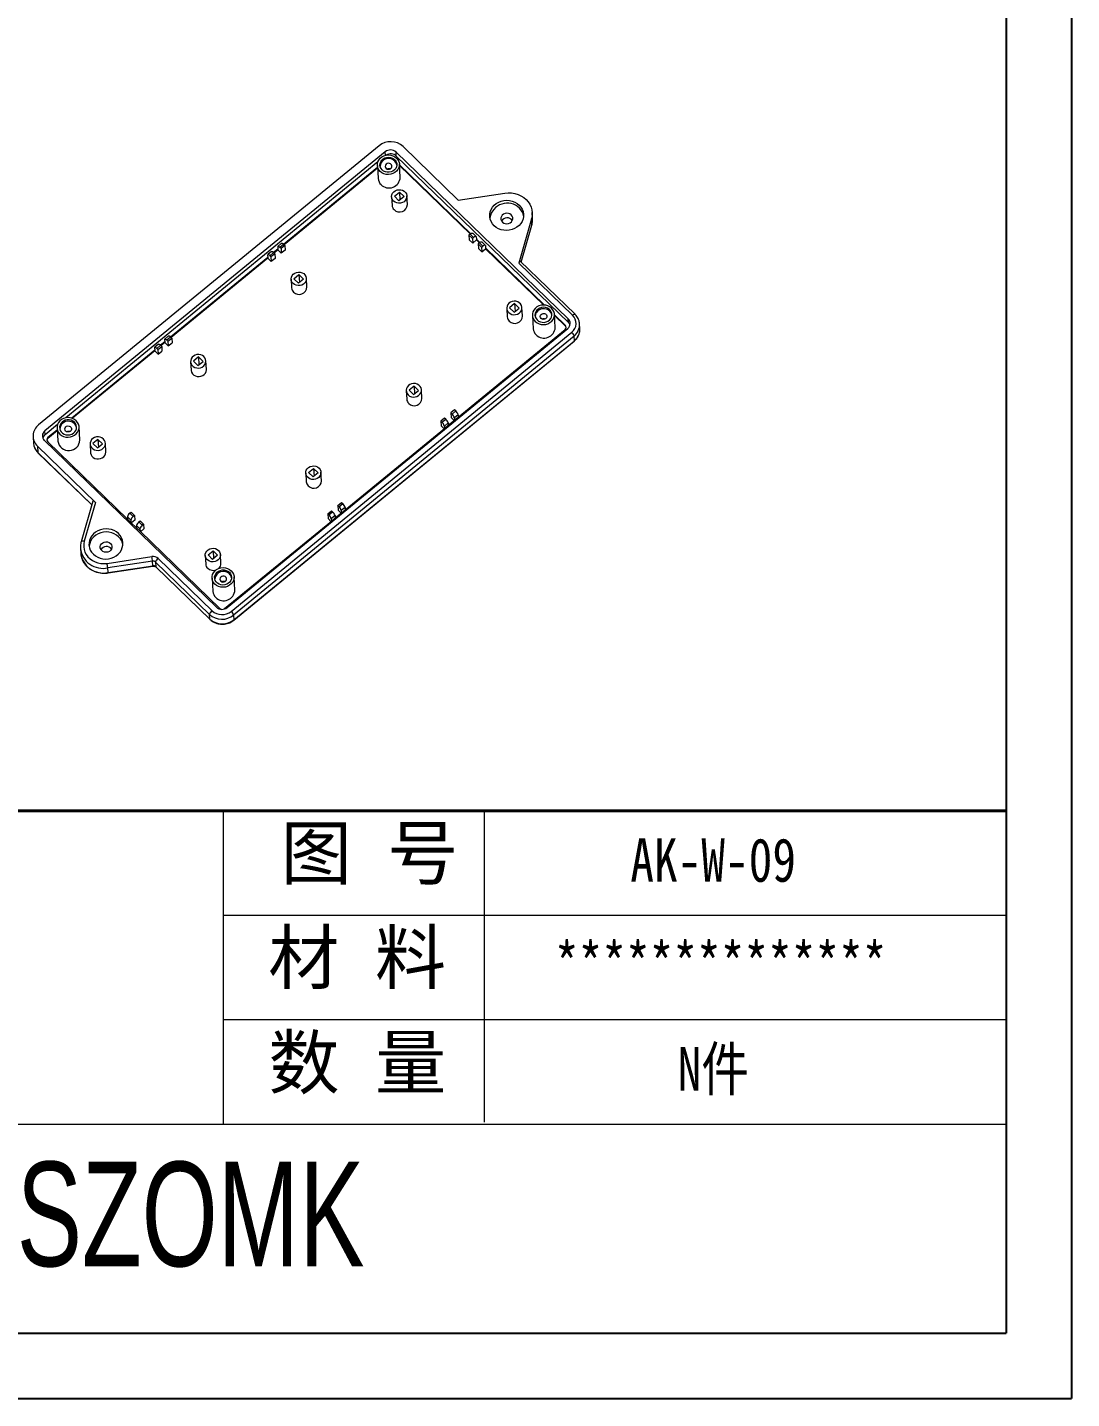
# Model space of a CAD drawing. Header units: inches. Extents: x 1171 to 2510, y 1089 to 1492.
# Drawn here: x 2205.7 to 2359.5, y 1088.5 to 1290.4 of the extents above; entities that cross this region are included whole.
import ezdxf

# ---------------------------------------------------------------- set-up
doc = ezdxf.new("R2010")
doc.units = ezdxf.units.IN
doc.layers.add('文字', color=81, linetype='Continuous')
doc.layers.add('粗实线', color=7, linetype='Continuous', lineweight=30)
doc.layers.add('细实线', color=3, linetype='Continuous', lineweight=9)
doc.styles.get("Standard").update_dxf_attribs({"font": 'txt', "bigfont": 'gbcbig.shx'})
doc.styles.add('宋体', font='', dxfattribs={"width": 0.8, "height": 3.5})
doc.styles.add('长仿宋', font='', dxfattribs={"width": 0.7, "height": 4})
doc.styles.get('宋体').set_extended_font_data('SimSun')
doc.styles.get('长仿宋').set_extended_font_data('SimSun')

msp = doc.modelspace()

# ---------------------------------------------------------------- linework, layer by layer
for p, q in [((2359.5, 1492.348), (2359.5, 1088.511)), ((2349.885, 1482.733), (2349.885, 1098.126)), ((1803.138, 1098.126), (2349.885, 1098.126)), ((1788.359, 1088.511), (2359.5, 1088.511))]:
    msp.add_line(p, q)
at = {"color": 7, "linetype": 'Continuous', "lineweight": 15}
for p, q in [((2257.474, 1273.004), (2207.318, 1231.9)), ((2258.398, 1272.11), (2208.242, 1231.006)), ((2269.149, 1265.014), (2261.004, 1272.896)), ((2257.306, 1270.615), (2211.332, 1232.939)), ((2257.235, 1270.108), (2257.351, 1268.163)), ((2285.343, 1247.524), (2259.986, 1272.061)), ((2260.021, 1271.489), (2259.986, 1272.061)), ((2285.378, 1246.952), (2260.021, 1271.489)), ((2260.595, 1268.357), (2260.479, 1270.302)), ((2270.98, 1260.058), (2260.484, 1270.214)), ((2270.917, 1260.011), (2260.491, 1270.099)), ((2257.252, 1269.821), (2243.422, 1258.487)), ((2257.259, 1269.706), (2243.489, 1258.422)), ((2259.743, 1265.559), (2260.483, 1266.166)), ((2260.483, 1266.166), (2261.155, 1265.516)), ((2260.483, 1266.166), (2260.551, 1265.021)), ((2269.149, 1265.014), (2276.016, 1266.046)), ((2259.326, 1265.47), (2259.401, 1264.212)), ((2260.414, 1264.909), (2259.743, 1265.559)), ((2261.155, 1265.516), (2260.414, 1264.909)), ((2261.647, 1264.346), (2261.572, 1265.605)), ((2279.941, 1262.248), (2278.068, 1255.721)), ((2279.996, 1261.333), (2279.941, 1262.248)), ((2280.1, 1262.271), (2280.045, 1263.187)), ((2280.102, 1262.239), (2280.1, 1262.271)), ((2270.908, 1260.004), (2270.723, 1259.852)), ((2271.412, 1259.516), (2270.908, 1260.004)), ((2271.774, 1259.647), (2271.27, 1260.134)), ((2278.429, 1255.852), (2279.992, 1261.299)), ((2242.545, 1258.128), (2242.565, 1257.785)), ((2243.119, 1258.644), (2242.563, 1258.189)), ((2243.422, 1258.487), (2242.867, 1258.032)), ((2243.035, 1257.869), (2242.867, 1258.032)), ((2243.59, 1258.324), (2243.035, 1257.869)), ((2243.422, 1258.487), (2243.59, 1258.324)), ((2243.59, 1258.324), (2243.631, 1257.638)), ((2270.723, 1259.852), (2271.227, 1259.365)), ((2270.723, 1259.852), (2270.764, 1259.166)), ((2270.764, 1259.166), (2271.268, 1258.678)), ((2271.227, 1259.365), (2271.412, 1259.516)), ((2271.227, 1259.365), (2271.268, 1258.678)), ((2271.268, 1258.678), (2271.823, 1259.133)), ((2271.796, 1259.591), (2271.817, 1259.248)), ((2272.323, 1258.758), (2271.817, 1259.248)), ((2271.817, 1259.248), (2271.823, 1259.133)), ((2272.26, 1258.711), (2271.823, 1259.133)), ((2272.252, 1258.704), (2272.067, 1258.552)), ((2272.067, 1258.552), (2272.571, 1258.065)), ((2272.067, 1258.552), (2272.108, 1257.866)), ((2272.756, 1258.216), (2272.252, 1258.704)), ((2272.571, 1258.065), (2272.756, 1258.216)), ((2272.571, 1258.065), (2272.612, 1257.378)), ((2273.117, 1258.347), (2272.613, 1258.834)), ((2273.139, 1258.291), (2273.16, 1257.948)), ((2241.084, 1256.571), (2226.765, 1244.836)), ((2241.091, 1256.457), (2226.832, 1244.771)), ((2241.064, 1256.914), (2241.084, 1256.571)), ((2241.638, 1257.431), (2241.083, 1256.976)), ((2241.084, 1256.571), (2241.091, 1256.457)), ((2241.595, 1255.969), (2241.091, 1256.457)), ((2241.941, 1257.273), (2241.386, 1256.818)), ((2241.554, 1256.656), (2241.386, 1256.818)), ((2242.109, 1257.111), (2241.554, 1256.656)), ((2241.554, 1256.656), (2241.595, 1255.969)), ((2242.15, 1256.424), (2241.595, 1255.969)), ((2242.565, 1257.785), (2241.941, 1257.273)), ((2241.941, 1257.273), (2242.109, 1257.111)), ((2242.572, 1257.67), (2242.008, 1257.208)), ((2242.109, 1257.111), (2242.15, 1256.424)), ((2242.565, 1257.785), (2242.572, 1257.67)), ((2243.076, 1257.183), (2242.572, 1257.67)), ((2243.035, 1257.869), (2243.076, 1257.183)), ((2243.631, 1257.638), (2243.076, 1257.183)), ((2272.108, 1257.866), (2272.612, 1257.378)), ((2272.612, 1257.378), (2273.167, 1257.833)), ((2281.843, 1249.546), (2273.16, 1257.948)), ((2273.16, 1257.948), (2273.167, 1257.833)), ((2281.727, 1249.55), (2273.167, 1257.833)), ((2286.353, 1248.185), (2278.219, 1256.056)), ((2244.937, 1253.425), (2245.677, 1254.032)), ((2245.677, 1254.032), (2246.349, 1253.382)), ((2245.677, 1254.032), (2245.745, 1252.887)), ((2285.991, 1248.055), (2278.068, 1255.721)), ((2244.52, 1253.336), (2244.595, 1252.078)), ((2245.608, 1252.775), (2244.937, 1253.425)), ((2246.349, 1253.382), (2245.608, 1252.775)), ((2246.841, 1252.212), (2246.766, 1253.471)), ((2276.287, 1249.058), (2276.362, 1247.799)), ((2277.444, 1249.753), (2276.703, 1249.146)), ((2276.703, 1249.146), (2277.375, 1248.496)), ((2277.375, 1248.496), (2278.116, 1249.103)), ((2278.116, 1249.103), (2277.444, 1249.753)), ((2277.444, 1249.753), (2277.512, 1248.609)), ((2278.608, 1247.934), (2278.532, 1249.192)), ((2280.073, 1248.008), (2280.189, 1246.063)), ((2283.434, 1246.257), (2283.317, 1248.202)), ((2284.915, 1246.573), (2283.323, 1248.113)), ((2284.922, 1246.458), (2283.33, 1247.999)), ((2235.111, 1205.006), (2285.266, 1246.11)), ((2269.149, 1233.052), (2284.881, 1245.944)), ((2284.915, 1246.573), (2284.922, 1246.458)), ((2285.378, 1246.952), (2285.343, 1247.524)), ((2287.061, 1246.075), (2287.02, 1246.762)), ((2225.908, 1244.134), (2225.284, 1243.623)), ((2225.915, 1244.019), (2225.351, 1243.558)), ((2225.888, 1244.477), (2225.908, 1244.134)), ((2226.462, 1244.994), (2225.907, 1244.539)), ((2225.908, 1244.134), (2225.915, 1244.019)), ((2225.915, 1244.019), (2226.419, 1243.532)), ((2226.765, 1244.836), (2226.21, 1244.381)), ((2226.21, 1244.381), (2226.378, 1244.218)), ((2226.378, 1244.218), (2226.933, 1244.673)), ((2226.378, 1244.218), (2226.419, 1243.532)), ((2226.419, 1243.532), (2226.974, 1243.987)), ((2226.933, 1244.673), (2226.765, 1244.836)), ((2226.933, 1244.673), (2226.974, 1243.987)), ((2235.698, 1204.438), (2285.854, 1245.541)), ((2286.204, 1244.987), (2236.048, 1203.884)), ((2236.07, 1203.136), (2286.226, 1244.239)), ((2236.089, 1203.197), (2286.245, 1244.301)), ((2286.245, 1244.301), (2286.204, 1244.987)), ((2224.428, 1242.92), (2212.199, 1232.899)), ((2224.434, 1242.806), (2212.303, 1232.864)), ((2224.407, 1243.264), (2224.428, 1242.92)), ((2224.981, 1243.78), (2224.426, 1243.325)), ((2224.434, 1242.806), (2224.428, 1242.92)), ((2224.434, 1242.806), (2224.938, 1242.319)), ((2225.284, 1243.623), (2224.729, 1243.167)), ((2224.729, 1243.167), (2224.897, 1243.005)), ((2224.897, 1243.005), (2225.452, 1243.46)), ((2224.897, 1243.005), (2224.938, 1242.319)), ((2224.938, 1242.319), (2225.493, 1242.774)), ((2225.452, 1243.46), (2225.284, 1243.623)), ((2225.452, 1243.46), (2225.493, 1242.774)), ((2230.871, 1241.898), (2230.131, 1241.291)), ((2231.543, 1241.248), (2230.871, 1241.898)), ((2230.871, 1241.898), (2230.939, 1240.754)), ((2229.714, 1241.202), (2229.789, 1239.944)), ((2230.131, 1241.291), (2230.802, 1240.641)), ((2230.802, 1240.641), (2231.543, 1241.248)), ((2232.035, 1240.078), (2231.96, 1241.337)), ((2261.48, 1236.924), (2261.556, 1235.665)), ((2262.638, 1237.619), (2261.897, 1237.013)), ((2261.897, 1237.013), (2262.569, 1236.363)), ((2262.569, 1236.363), (2263.309, 1236.969)), ((2263.309, 1236.969), (2262.638, 1237.619)), ((2262.638, 1237.619), (2262.706, 1236.475)), ((2263.802, 1235.8), (2263.726, 1237.058)), ((2268.611, 1234.111), (2268.056, 1233.656)), ((2268.224, 1233.494), (2268.779, 1233.949)), ((2268.779, 1233.949), (2268.611, 1234.111)), ((2210.112, 1231.939), (2208.276, 1230.434)), ((2267.131, 1232.898), (2266.575, 1232.443)), ((2266.575, 1232.443), (2266.616, 1231.757)), ((2266.575, 1232.443), (2266.743, 1232.281)), ((2266.616, 1231.757), (2267.053, 1231.334)), ((2266.743, 1232.281), (2267.298, 1232.736)), ((2267.648, 1232.182), (2267.093, 1231.727)), ((2267.093, 1231.727), (2267.113, 1231.383)), ((2267.113, 1231.383), (2267.669, 1231.839)), ((2267.298, 1232.736), (2267.131, 1232.898)), ((2267.648, 1232.182), (2267.669, 1231.839)), ((2267.669, 1231.839), (2268.594, 1232.597)), ((2268.056, 1233.656), (2268.097, 1232.97)), ((2268.056, 1233.656), (2268.224, 1233.494)), ((2268.097, 1232.97), (2268.534, 1232.547)), ((2269.129, 1233.395), (2268.573, 1232.94)), ((2268.573, 1232.94), (2268.594, 1232.597)), ((2268.594, 1232.597), (2269.149, 1233.052)), ((2269.129, 1233.395), (2269.149, 1233.052)), ((2206.502, 1230.126), (2206.557, 1229.211)), ((2208.276, 1230.434), (2208.242, 1231.006)), ((2210.058, 1231.144), (2208.696, 1230.028)), ((2208.696, 1230.028), (2208.703, 1229.914)), ((2210.064, 1231.03), (2208.703, 1229.914)), ((2210.04, 1231.431), (2210.157, 1229.486)), ((2213.401, 1229.68), (2213.285, 1231.625)), ((2216.065, 1229.764), (2215.324, 1229.157)), ((2216.736, 1229.114), (2216.065, 1229.764)), ((2216.065, 1229.764), (2216.133, 1228.62)), ((2252.492, 1219.401), (2267.113, 1231.383)), ((2207.147, 1228.758), (2215.694, 1220.488)), ((2207.147, 1228.758), (2207.202, 1227.843)), ((2207.224, 1227.787), (2215.147, 1220.12)), ((2208.165, 1229.593), (2233.522, 1205.055)), ((2208.662, 1229.4), (2220.417, 1218.025)), ((2214.907, 1229.068), (2214.983, 1227.81)), ((2215.324, 1229.157), (2215.996, 1228.507)), ((2215.996, 1228.507), (2216.736, 1229.114)), ((2217.229, 1227.944), (2217.153, 1229.203)), ((2246.674, 1224.79), (2246.75, 1223.531)), ((2247.091, 1224.879), (2247.832, 1225.485)), ((2247.763, 1224.229), (2247.091, 1224.879)), ((2248.503, 1224.835), (2247.763, 1224.229)), ((2247.832, 1225.485), (2248.503, 1224.835)), ((2247.832, 1225.485), (2247.9, 1224.341)), ((2248.996, 1223.666), (2248.92, 1224.924)), ((2215.308, 1220.679), (2213.585, 1214.673)), ((2215.694, 1220.488), (2214.052, 1214.764)), ((2251.399, 1220.006), (2251.954, 1220.461)), ((2251.399, 1220.006), (2251.44, 1219.319)), ((2251.567, 1219.843), (2251.399, 1220.006)), ((2251.567, 1219.843), (2252.122, 1220.298)), ((2252.472, 1219.744), (2251.917, 1219.289)), ((2251.954, 1220.461), (2252.122, 1220.298)), ((2252.472, 1219.744), (2252.492, 1219.401)), ((2220.9, 1217.88), (2220.396, 1218.368)), ((2220.396, 1218.368), (2220.417, 1218.025)), ((2220.417, 1218.025), (2220.921, 1217.537)), ((2220.753, 1218.9), (2220.938, 1219.052)), ((2220.753, 1218.9), (2221.256, 1218.413)), ((2220.9, 1217.88), (2220.921, 1217.537)), ((2220.938, 1219.052), (2221.442, 1218.564)), ((2221.483, 1217.878), (2220.988, 1217.472)), ((2221.442, 1218.564), (2221.256, 1218.413)), ((2221.442, 1218.564), (2221.483, 1217.878)), ((2222.096, 1217.6), (2222.281, 1217.752)), ((2222.096, 1217.6), (2222.6, 1217.113)), ((2222.281, 1217.752), (2222.785, 1217.264)), ((2234.725, 1204.841), (2250.456, 1217.733)), ((2249.918, 1218.792), (2250.474, 1219.247)), ((2249.918, 1218.792), (2249.959, 1218.106)), ((2250.086, 1218.63), (2249.918, 1218.792)), ((2250.396, 1217.683), (2249.959, 1218.106)), ((2250.086, 1218.63), (2250.642, 1219.085)), ((2250.991, 1218.531), (2250.436, 1218.076)), ((2250.436, 1218.076), (2250.456, 1217.733)), ((2250.456, 1217.733), (2251.012, 1218.188)), ((2250.474, 1219.247), (2250.642, 1219.085)), ((2250.991, 1218.531), (2251.012, 1218.188)), ((2251.012, 1218.188), (2251.937, 1218.946)), ((2251.877, 1218.897), (2251.44, 1219.319)), ((2251.917, 1219.289), (2251.937, 1218.946)), ((2251.937, 1218.946), (2252.492, 1219.401)), ((2220.921, 1217.537), (2221.76, 1216.725)), ((2222.243, 1216.58), (2221.74, 1217.068)), ((2221.74, 1217.068), (2221.76, 1216.725)), ((2221.76, 1216.725), (2222.264, 1216.237)), ((2222.243, 1216.58), (2222.264, 1216.237)), ((2222.264, 1216.237), (2234.019, 1204.862)), ((2222.826, 1216.578), (2222.331, 1216.172)), ((2222.785, 1217.264), (2222.6, 1217.113)), ((2222.785, 1217.264), (2222.826, 1216.578)), ((2213.477, 1213.701), (2213.518, 1213.014)), ((2217.416, 1211.509), (2224.017, 1212.501)), ((2224.107, 1211.833), (2217.506, 1210.842)), ((2224.148, 1211.147), (2224.107, 1211.833)), ((2232.518, 1203.992), (2224.554, 1211.698)), ((2224.554, 1211.698), (2224.595, 1211.012)), ((2224.911, 1212.231), (2232.874, 1204.524)), ((2231.868, 1212.656), (2231.943, 1211.397)), ((2232.285, 1212.745), (2233.025, 1213.351)), ((2232.957, 1212.095), (2232.285, 1212.745)), ((2233.697, 1212.701), (2232.957, 1212.095)), ((2233.025, 1213.351), (2233.697, 1212.701)), ((2233.025, 1213.351), (2233.094, 1212.207)), ((2234.189, 1211.532), (2234.114, 1212.79)), ((2217.547, 1210.155), (2217.506, 1210.842)), ((2217.545, 1210.099), (2224.146, 1211.091)), ((2217.547, 1210.155), (2224.148, 1211.147)), ((2224.595, 1211.012), (2232.559, 1203.306)), ((2224.618, 1210.956), (2232.581, 1203.25)), ((2236.239, 1207.58), (2236.123, 1209.525)), ((2232.879, 1209.331), (2232.995, 1207.386)), ((2232.559, 1203.306), (2232.518, 1203.992)), ((2236.048, 1203.884), (2236.089, 1203.197))]:
    msp.add_line(p, q, dxfattribs=at)
at = {"color": 8, "linetype": 'Continuous', "lineweight": 15}
for p, q in [((2258.429, 1271.593), (2258.398, 1272.11)), ((2278.424, 1255.857), (2279.996, 1261.333)), ((2279.992, 1261.299), (2279.996, 1261.333)), ((2207.202, 1227.843), (2215.155, 1220.147))]:
    msp.add_line(p, q, dxfattribs=at)
at = {"color": 7, "linetype": 'Continuous', "lineweight": 15, "flags": 128}
for points in [[(2257.654, 1269.219), (2257.453, 1269.46), (2257.314, 1269.734), (2257.242, 1270.028), (2257.241, 1270.33), (2257.31, 1270.627), (2257.447, 1270.905), (2257.646, 1271.153), (2257.897, 1271.359), (2258.191, 1271.514), (2258.513, 1271.613), (2258.851, 1271.65), (2259.189, 1271.624), (2259.512, 1271.535), (2259.807, 1271.389), (2260.06, 1271.191), (2260.261, 1270.95), (2260.4, 1270.676), (2260.472, 1270.382), (2260.473, 1270.08), (2260.404, 1269.783), (2260.267, 1269.505), (2260.068, 1269.258), (2259.817, 1269.052), (2259.523, 1268.896), (2259.201, 1268.797), (2258.863, 1268.761), (2258.525, 1268.787), (2258.202, 1268.875), (2257.907, 1269.021), (2257.654, 1269.219)], [(2257.932, 1269.447), (2257.763, 1269.655), (2257.653, 1269.892), (2257.608, 1270.146), (2257.631, 1270.404), (2257.72, 1270.651), (2257.869, 1270.874), (2258.073, 1271.06), (2258.318, 1271.201), (2258.593, 1271.288), (2258.881, 1271.317), (2259.169, 1271.285), (2259.439, 1271.196), (2259.679, 1271.053), (2259.874, 1270.864), (2260.014, 1270.64), (2260.092, 1270.392), (2260.103, 1270.135), (2260.047, 1269.881), (2259.927, 1269.644), (2259.749, 1269.438), (2259.523, 1269.273), (2259.261, 1269.159), (2258.978, 1269.101), (2258.688, 1269.102), (2258.407, 1269.163), (2258.15, 1269.28), (2257.932, 1269.447)], [(2258.501, 1269.673), (2258.647, 1269.576), (2258.823, 1269.533), (2259.006, 1269.55), (2259.171, 1269.625), (2259.295, 1269.747), (2259.362, 1269.9), (2259.362, 1270.063), (2259.296, 1270.215), (2259.173, 1270.334), (2259.009, 1270.405), (2258.826, 1270.419), (2258.649, 1270.372), (2258.502, 1270.272), (2258.405, 1270.132), (2258.371, 1269.971), (2258.404, 1269.811), (2258.501, 1269.673)], [(2259.616, 1264.855), (2259.454, 1265.058), (2259.355, 1265.292), (2259.324, 1265.54), (2259.364, 1265.789), (2259.473, 1266.022), (2259.642, 1266.224), (2259.863, 1266.384), (2260.12, 1266.49), (2260.397, 1266.536), (2260.678, 1266.519), (2260.945, 1266.441), (2261.18, 1266.306), (2261.37, 1266.123), (2261.501, 1265.903), (2261.567, 1265.66), (2261.562, 1265.409), (2261.487, 1265.166), (2261.347, 1264.947), (2261.151, 1264.765), (2260.91, 1264.631), (2260.641, 1264.554), (2260.359, 1264.539), (2260.083, 1264.587), (2259.83, 1264.694), (2259.616, 1264.855)], [(2276.016, 1266.046), (2276.508, 1266.089), (2277, 1266.069), (2277.483, 1265.989), (2277.948, 1265.848), (2278.386, 1265.651), (2278.786, 1265.4), (2279.143, 1265.101), (2279.447, 1264.76), (2279.695, 1264.384), (2279.88, 1263.979), (2279.998, 1263.555), (2280.048, 1263.119), (2280.029, 1262.681), (2279.941, 1262.248)], [(2278.125, 1264.267), (2278.376, 1263.979), (2278.57, 1263.657), (2278.701, 1263.311), (2278.766, 1262.949), (2278.763, 1262.582), (2278.692, 1262.219), (2278.555, 1261.871), (2278.356, 1261.547), (2278.1, 1261.256), (2277.795, 1261.006), (2277.447, 1260.803), (2277.068, 1260.653), (2276.667, 1260.56), (2276.256, 1260.527), (2275.845, 1260.555), (2275.445, 1260.643), (2275.069, 1260.788), (2274.725, 1260.987), (2274.423, 1261.233), (2274.172, 1261.522), (2273.978, 1261.843), (2273.847, 1262.19), (2273.782, 1262.551), (2273.785, 1262.919), (2273.856, 1263.281), (2273.993, 1263.629), (2274.192, 1263.953), (2274.447, 1264.244), (2274.753, 1264.495), (2275.1, 1264.698), (2275.479, 1264.848), (2275.88, 1264.94), (2276.292, 1264.973), (2276.703, 1264.945), (2277.102, 1264.858), (2277.479, 1264.712), (2277.823, 1264.514), (2278.125, 1264.267)], [(2275.653, 1261.762), (2275.845, 1261.623), (2276.074, 1261.539), (2276.321, 1261.515), (2276.567, 1261.555), (2276.791, 1261.654), (2276.975, 1261.805), (2277.105, 1261.996), (2277.17, 1262.21), (2277.164, 1262.432), (2277.088, 1262.642), (2276.949, 1262.823), (2276.757, 1262.962), (2276.528, 1263.047), (2276.281, 1263.07), (2276.036, 1263.03), (2275.812, 1262.931), (2275.627, 1262.78), (2275.498, 1262.589), (2275.433, 1262.375), (2275.439, 1262.153), (2275.514, 1261.943), (2275.653, 1261.762)], [(2270.908, 1260.004), (2270.981, 1260.059), (2271.051, 1260.102), (2271.116, 1260.134), (2271.174, 1260.151), (2271.222, 1260.154), (2271.259, 1260.143), (2271.27, 1260.134)], [(2242.867, 1258.032), (2242.801, 1258.091), (2242.739, 1258.138), (2242.682, 1258.174), (2242.633, 1258.194), (2242.594, 1258.2), (2242.565, 1258.191), (2242.548, 1258.166), (2242.545, 1258.128)], [(2243.119, 1258.644), (2243.12, 1258.646), (2243.149, 1258.655), (2243.188, 1258.649), (2243.238, 1258.629), (2243.294, 1258.594), (2243.357, 1258.546), (2243.422, 1258.487)], [(2271.796, 1259.591), (2271.786, 1259.63), (2271.763, 1259.655), (2271.726, 1259.667), (2271.678, 1259.664), (2271.62, 1259.646), (2271.555, 1259.615), (2271.485, 1259.571), (2271.412, 1259.516)], [(2272.252, 1258.704), (2272.324, 1258.759), (2272.395, 1258.802), (2272.46, 1258.834), (2272.518, 1258.851), (2272.566, 1258.854), (2272.602, 1258.843), (2272.613, 1258.834)], [(2273.139, 1258.291), (2273.13, 1258.33), (2273.106, 1258.355), (2273.069, 1258.367), (2273.021, 1258.364), (2272.964, 1258.346), (2272.898, 1258.315), (2272.828, 1258.271), (2272.756, 1258.216)], [(2241.386, 1256.818), (2241.321, 1256.877), (2241.259, 1256.925), (2241.202, 1256.96), (2241.153, 1256.981), (2241.113, 1256.987), (2241.084, 1256.977), (2241.068, 1256.953), (2241.064, 1256.914)], [(2241.638, 1257.431), (2241.639, 1257.432), (2241.668, 1257.442), (2241.708, 1257.436), (2241.757, 1257.415), (2241.814, 1257.38), (2241.876, 1257.332), (2241.941, 1257.273)], [(2244.81, 1252.721), (2244.648, 1252.924), (2244.549, 1253.158), (2244.518, 1253.407), (2244.558, 1253.655), (2244.667, 1253.888), (2244.836, 1254.09), (2245.056, 1254.25), (2245.313, 1254.356), (2245.591, 1254.402), (2245.872, 1254.385), (2246.139, 1254.307), (2246.374, 1254.172), (2246.564, 1253.989), (2246.695, 1253.769), (2246.761, 1253.526), (2246.756, 1253.275), (2246.681, 1253.032), (2246.541, 1252.813), (2246.345, 1252.631), (2246.104, 1252.497), (2245.834, 1252.42), (2245.553, 1252.405), (2245.277, 1252.453), (2245.024, 1252.561), (2244.81, 1252.721)], [(2276.577, 1248.442), (2276.791, 1248.282), (2277.044, 1248.174), (2277.32, 1248.127), (2277.601, 1248.142), (2277.871, 1248.218), (2278.111, 1248.352), (2278.308, 1248.534), (2278.448, 1248.754), (2278.523, 1248.996), (2278.527, 1249.247), (2278.462, 1249.49), (2278.33, 1249.71), (2278.141, 1249.894), (2277.906, 1250.029), (2277.639, 1250.107), (2277.358, 1250.123), (2277.08, 1250.077), (2276.823, 1249.971), (2276.603, 1249.812), (2276.433, 1249.609), (2276.325, 1249.377), (2276.285, 1249.128), (2276.316, 1248.879), (2276.415, 1248.646), (2276.577, 1248.442)], [(2280.492, 1247.119), (2280.745, 1246.921), (2281.04, 1246.775), (2281.364, 1246.687), (2281.701, 1246.66), (2282.039, 1246.697), (2282.362, 1246.796), (2282.655, 1246.952), (2282.907, 1247.158), (2283.105, 1247.405), (2283.242, 1247.683), (2283.311, 1247.98), (2283.31, 1248.282), (2283.238, 1248.576), (2283.099, 1248.85), (2282.898, 1249.091), (2282.645, 1249.289), (2282.35, 1249.435), (2282.027, 1249.523), (2281.689, 1249.55), (2281.351, 1249.513), (2281.029, 1249.414), (2280.735, 1249.259), (2280.484, 1249.052), (2280.285, 1248.805), (2280.148, 1248.527), (2280.079, 1248.23), (2280.08, 1247.928), (2280.152, 1247.634), (2280.292, 1247.36), (2280.492, 1247.119)], [(2280.77, 1247.347), (2280.988, 1247.18), (2281.245, 1247.063), (2281.526, 1247.002), (2281.816, 1247), (2282.1, 1247.059), (2282.361, 1247.173), (2282.587, 1247.338), (2282.765, 1247.544), (2282.885, 1247.781), (2282.941, 1248.034), (2282.93, 1248.292), (2282.852, 1248.54), (2282.712, 1248.764), (2282.517, 1248.953), (2282.278, 1249.096), (2282.007, 1249.185), (2281.72, 1249.216), (2281.431, 1249.188), (2281.156, 1249.101), (2280.911, 1248.96), (2280.708, 1248.774), (2280.558, 1248.551), (2280.469, 1248.304), (2280.447, 1248.046), (2280.491, 1247.792), (2280.601, 1247.554), (2280.77, 1247.347)], [(2281.339, 1247.573), (2281.242, 1247.711), (2281.209, 1247.871), (2281.243, 1248.032), (2281.34, 1248.172), (2281.487, 1248.272), (2281.664, 1248.318), (2281.847, 1248.305), (2282.011, 1248.234), (2282.135, 1248.115), (2282.2, 1247.963), (2282.2, 1247.8), (2282.133, 1247.647), (2282.009, 1247.525), (2281.845, 1247.45), (2281.662, 1247.433), (2281.485, 1247.476), (2281.339, 1247.573)], [(2287.064, 1245.988), (2287.063, 1246.043), (2287.061, 1246.075)], [(2226.21, 1244.381), (2226.145, 1244.44), (2226.082, 1244.488), (2226.026, 1244.523), (2225.976, 1244.544), (2225.937, 1244.549), (2225.908, 1244.54), (2225.891, 1244.515), (2225.888, 1244.477)], [(2226.462, 1244.994), (2226.463, 1244.995), (2226.492, 1245.004), (2226.532, 1244.999), (2226.581, 1244.978), (2226.638, 1244.943), (2226.7, 1244.895), (2226.765, 1244.836)], [(2224.729, 1243.167), (2224.664, 1243.226), (2224.602, 1243.274), (2224.545, 1243.309), (2224.496, 1243.33), (2224.456, 1243.336), (2224.427, 1243.326), (2224.411, 1243.302), (2224.407, 1243.264)], [(2224.981, 1243.78), (2224.983, 1243.782), (2225.011, 1243.791), (2225.051, 1243.785), (2225.1, 1243.765), (2225.157, 1243.729), (2225.219, 1243.682), (2225.284, 1243.623)], [(2231.669, 1241.952), (2231.455, 1242.113), (2231.202, 1242.22), (2230.926, 1242.268), (2230.645, 1242.253), (2230.375, 1242.176), (2230.135, 1242.042), (2229.938, 1241.86), (2229.798, 1241.641), (2229.723, 1241.398), (2229.719, 1241.147), (2229.784, 1240.904), (2229.916, 1240.684), (2230.105, 1240.501), (2230.34, 1240.366), (2230.607, 1240.288), (2230.888, 1240.271), (2231.166, 1240.317), (2231.423, 1240.423), (2231.643, 1240.583), (2231.813, 1240.785), (2231.921, 1241.018), (2231.961, 1241.267), (2231.93, 1241.515), (2231.831, 1241.749), (2231.669, 1241.952)], [(2229.789, 1239.944), (2229.794, 1239.889), (2229.859, 1239.646), (2229.991, 1239.426), (2230.18, 1239.242), (2230.416, 1239.107), (2230.682, 1239.029), (2230.963, 1239.013), (2231.241, 1239.059), (2231.498, 1239.165), (2231.718, 1239.324), (2231.888, 1239.527), (2231.996, 1239.759), (2232.036, 1240.008), (2232.035, 1240.078)], [(2261.771, 1236.308), (2261.985, 1236.148), (2262.238, 1236.041), (2262.514, 1235.993), (2262.795, 1236.008), (2263.065, 1236.085), (2263.305, 1236.218), (2263.502, 1236.4), (2263.642, 1236.62), (2263.717, 1236.863), (2263.721, 1237.113), (2263.656, 1237.356), (2263.524, 1237.576), (2263.335, 1237.76), (2263.1, 1237.895), (2262.833, 1237.973), (2262.552, 1237.989), (2262.274, 1237.943), (2262.017, 1237.837), (2261.797, 1237.678), (2261.627, 1237.475), (2261.519, 1237.243), (2261.479, 1236.994), (2261.509, 1236.745), (2261.609, 1236.512), (2261.771, 1236.308)], [(2212.866, 1232.514), (2212.612, 1232.712), (2212.318, 1232.859), (2211.994, 1232.947), (2211.656, 1232.973), (2211.319, 1232.936), (2210.996, 1232.837), (2210.703, 1232.682), (2210.451, 1232.476), (2210.253, 1232.228), (2210.116, 1231.95), (2210.046, 1231.654), (2210.048, 1231.352), (2210.12, 1231.057), (2210.259, 1230.784), (2210.46, 1230.542), (2210.713, 1230.344), (2211.007, 1230.198), (2211.331, 1230.11), (2211.669, 1230.084), (2212.006, 1230.121), (2212.329, 1230.219), (2212.622, 1230.375), (2212.874, 1230.581), (2213.072, 1230.828), (2213.209, 1231.106), (2213.279, 1231.403), (2213.277, 1231.705), (2213.205, 1231.999), (2213.066, 1232.273), (2212.866, 1232.514)], [(2212.588, 1232.287), (2212.369, 1232.454), (2212.113, 1232.571), (2211.832, 1232.631), (2211.542, 1232.633), (2211.258, 1232.575), (2210.996, 1232.46), (2210.77, 1232.295), (2210.593, 1232.089), (2210.473, 1231.853), (2210.417, 1231.599), (2210.428, 1231.341), (2210.506, 1231.094), (2210.646, 1230.869), (2210.841, 1230.681), (2211.08, 1230.538), (2211.351, 1230.448), (2211.638, 1230.417), (2211.927, 1230.445), (2212.201, 1230.532), (2212.447, 1230.673), (2212.65, 1230.86), (2212.8, 1231.083), (2212.889, 1231.329), (2212.911, 1231.587), (2212.866, 1231.841), (2212.757, 1232.079), (2212.588, 1232.287)], [(2211.306, 1230.996), (2211.21, 1231.134), (2211.176, 1231.294), (2211.211, 1231.455), (2211.308, 1231.595), (2211.454, 1231.695), (2211.631, 1231.742), (2211.814, 1231.728), (2211.978, 1231.657), (2212.102, 1231.538), (2212.168, 1231.386), (2212.167, 1231.223), (2212.101, 1231.07), (2211.976, 1230.948), (2211.812, 1230.873), (2211.629, 1230.856), (2211.452, 1230.899), (2211.306, 1230.996)], [(2216.863, 1229.818), (2216.649, 1229.979), (2216.396, 1230.086), (2216.12, 1230.134), (2215.839, 1230.119), (2215.569, 1230.042), (2215.328, 1229.908), (2215.132, 1229.726), (2214.992, 1229.507), (2214.917, 1229.264), (2214.912, 1229.013), (2214.978, 1228.77), (2215.109, 1228.55), (2215.299, 1228.367), (2215.534, 1228.232), (2215.801, 1228.154), (2216.082, 1228.137), (2216.36, 1228.183), (2216.617, 1228.289), (2216.837, 1228.449), (2217.006, 1228.651), (2217.115, 1228.884), (2217.155, 1229.133), (2217.124, 1229.381), (2217.025, 1229.615), (2216.863, 1229.818)], [(2214.983, 1227.81), (2214.988, 1227.755), (2215.053, 1227.512), (2215.185, 1227.292), (2215.374, 1227.108), (2215.609, 1226.973), (2215.876, 1226.895), (2216.157, 1226.879), (2216.435, 1226.925), (2216.692, 1227.031), (2216.912, 1227.19), (2217.082, 1227.393), (2217.19, 1227.625), (2217.23, 1227.874), (2217.229, 1227.944)], [(2248.63, 1225.54), (2248.792, 1225.336), (2248.891, 1225.103), (2248.922, 1224.854), (2248.882, 1224.605), (2248.773, 1224.372), (2248.604, 1224.17), (2248.383, 1224.011), (2248.126, 1223.905), (2247.849, 1223.858), (2247.568, 1223.875), (2247.301, 1223.953), (2247.066, 1224.088), (2246.876, 1224.271), (2246.745, 1224.492), (2246.679, 1224.735), (2246.684, 1224.985), (2246.759, 1225.228), (2246.899, 1225.447), (2247.095, 1225.63), (2247.336, 1225.763), (2247.605, 1225.84), (2247.887, 1225.855), (2248.163, 1225.807), (2248.416, 1225.7), (2248.63, 1225.54)], [(2215.384, 1212.849), (2215.685, 1212.603), (2216.029, 1212.404), (2216.406, 1212.259), (2216.805, 1212.171), (2217.216, 1212.143), (2217.628, 1212.176), (2218.029, 1212.269), (2218.408, 1212.419), (2218.755, 1212.621), (2219.061, 1212.872), (2219.317, 1213.163), (2219.516, 1213.487), (2219.653, 1213.835), (2219.723, 1214.198), (2219.726, 1214.565), (2219.661, 1214.927), (2219.53, 1215.273), (2219.336, 1215.595), (2219.085, 1215.883), (2218.784, 1216.13), (2218.44, 1216.328), (2218.063, 1216.474), (2217.664, 1216.561), (2217.252, 1216.589), (2216.841, 1216.556), (2216.44, 1216.464), (2216.061, 1216.314), (2215.714, 1216.111), (2215.408, 1215.86), (2215.152, 1215.569), (2214.953, 1215.245), (2214.816, 1214.897), (2214.745, 1214.534), (2214.742, 1214.167), (2214.807, 1213.806), (2214.939, 1213.459), (2215.133, 1213.138), (2215.384, 1212.849)], [(2219.73, 1214.286), (2219.689, 1214.469), (2219.558, 1214.815), (2219.364, 1215.137), (2219.113, 1215.425), (2218.811, 1215.672), (2218.467, 1215.871), (2218.09, 1216.016), (2217.691, 1216.104), (2217.28, 1216.131), (2216.868, 1216.099), (2216.467, 1216.006), (2216.088, 1215.856), (2215.741, 1215.653), (2215.435, 1215.403), (2215.18, 1215.112), (2214.981, 1214.787), (2214.844, 1214.439), (2214.773, 1214.077), (2214.766, 1213.989)], [(2214.052, 1214.764), (2213.973, 1214.364), (2213.962, 1213.959), (2214.021, 1213.559), (2214.147, 1213.171), (2214.338, 1212.806), (2214.589, 1212.472), (2214.895, 1212.176), (2215.249, 1211.925), (2215.641, 1211.725), (2216.064, 1211.581), (2216.508, 1211.496), (2216.962, 1211.472), (2217.416, 1211.509)], [(2216.614, 1213.378), (2216.475, 1213.559), (2216.399, 1213.769), (2216.393, 1213.991), (2216.458, 1214.205), (2216.588, 1214.396), (2216.772, 1214.547), (2216.996, 1214.646), (2217.242, 1214.686), (2217.489, 1214.663), (2217.718, 1214.578), (2217.91, 1214.439), (2218.049, 1214.258), (2218.125, 1214.048), (2218.13, 1213.826), (2218.066, 1213.612), (2217.936, 1213.421), (2217.751, 1213.27), (2217.527, 1213.171), (2217.282, 1213.131), (2217.035, 1213.154), (2216.806, 1213.239), (2216.614, 1213.378)], [(2233.824, 1213.406), (2233.986, 1213.202), (2234.085, 1212.969), (2234.116, 1212.72), (2234.075, 1212.471), (2233.967, 1212.239), (2233.798, 1212.036), (2233.577, 1211.877), (2233.32, 1211.771), (2233.043, 1211.725), (2232.762, 1211.741), (2232.495, 1211.819), (2232.26, 1211.954), (2232.07, 1212.138), (2231.939, 1212.358), (2231.873, 1212.601), (2231.878, 1212.851), (2231.953, 1213.094), (2232.093, 1213.313), (2232.289, 1213.496), (2232.53, 1213.629), (2232.799, 1213.706), (2233.081, 1213.721), (2233.357, 1213.673), (2233.61, 1213.566), (2233.824, 1213.406)], [(2235.704, 1210.414), (2235.904, 1210.173), (2236.044, 1209.899), (2236.116, 1209.605), (2236.117, 1209.303), (2236.048, 1209.006), (2235.911, 1208.728), (2235.712, 1208.481), (2235.461, 1208.275), (2235.167, 1208.119), (2234.845, 1208.02), (2234.507, 1207.984), (2234.169, 1208.01), (2233.846, 1208.098), (2233.551, 1208.244), (2233.298, 1208.442), (2233.097, 1208.683), (2232.958, 1208.957), (2232.886, 1209.251), (2232.885, 1209.553), (2232.954, 1209.85), (2233.091, 1210.128), (2233.289, 1210.376), (2233.541, 1210.582), (2233.834, 1210.737), (2234.157, 1210.836), (2234.495, 1210.873), (2234.832, 1210.847), (2235.156, 1210.758), (2235.451, 1210.612), (2235.704, 1210.414)], [(2235.426, 1210.187), (2235.595, 1209.979), (2235.705, 1209.741), (2235.749, 1209.487), (2235.727, 1209.229), (2235.638, 1208.982), (2235.488, 1208.76), (2235.285, 1208.573), (2235.04, 1208.432), (2234.765, 1208.345), (2234.476, 1208.317), (2234.189, 1208.348), (2233.918, 1208.438), (2233.679, 1208.581), (2233.484, 1208.769), (2233.344, 1208.993), (2233.266, 1209.241), (2233.255, 1209.499), (2233.311, 1209.753), (2233.431, 1209.989), (2233.609, 1210.195), (2233.835, 1210.36), (2234.096, 1210.475), (2234.38, 1210.533), (2234.67, 1210.531), (2234.951, 1210.471), (2235.208, 1210.353), (2235.426, 1210.187)], [(2234.144, 1208.896), (2234.291, 1208.799), (2234.467, 1208.756), (2234.65, 1208.773), (2234.815, 1208.848), (2234.939, 1208.97), (2235.006, 1209.123), (2235.006, 1209.286), (2234.94, 1209.438), (2234.817, 1209.557), (2234.652, 1209.628), (2234.469, 1209.642), (2234.293, 1209.595), (2234.146, 1209.495), (2234.049, 1209.355), (2234.015, 1209.194), (2234.048, 1209.034), (2234.144, 1208.896)], [(2234.597, 1204.764), (2234.646, 1204.788), (2234.725, 1204.841)]]:
    msp.add_lwpolyline(points, dxfattribs=at)
at = {"color": 8, "linetype": 'Continuous', "lineweight": 15, "flags": 128}
for points in [[(2285.991, 1248.055), (2286.064, 1248.109), (2286.134, 1248.153), (2286.199, 1248.185), (2286.257, 1248.202), (2286.305, 1248.205), (2286.342, 1248.194), (2286.353, 1248.185)], [(2286.226, 1244.239), (2286.241, 1244.263), (2286.245, 1244.301)], [(2207.202, 1227.843), (2207.211, 1227.804), (2207.224, 1227.787)], [(2214.052, 1214.764), (2213.958, 1214.78), (2213.867, 1214.786), (2213.785, 1214.783), (2213.713, 1214.771), (2213.655, 1214.749), (2213.613, 1214.719), (2213.588, 1214.682), (2213.585, 1214.673)], [(2224.618, 1210.956), (2224.605, 1210.973), (2224.595, 1211.012)], [(2232.581, 1203.25), (2232.569, 1203.267), (2232.559, 1203.306)], [(2236.07, 1203.136), (2236.085, 1203.159), (2236.089, 1203.197)]]:
    msp.add_lwpolyline(points, dxfattribs=at)
at = {"color": 7, "linetype": 'Continuous', "lineweight": 15}
for centre, radius, start, end in [((2259.176, 1270.9), 2.706, 47.51093, 128.97558), ((2259.164, 1271.162), 1.218, 47.53886, 128.94765), ((2258.879, 1269.845), 1.268, 14.63883, 172.20689), ((2259.198, 1270.588), 1.22, 47.58946, 122.38672), ((2258.692, 1268.252), 1.343, 183.78717, 226.70118), ((2258.944, 1268.439), 1.654, 224.78351, 357.1616), ((2258.925, 1269.064), 0.556, 70.65551, 116.19021), ((2260.331, 1264.274), 0.932, 183.8382, 226.65015), ((2260.506, 1264.398), 1.143, 224.53978, 357.40532), ((2276.346, 1261.98), 2.571, 45.36695, 171.20621), ((2276.35, 1261.474), 0.918, 34.65122, 152.19449), ((2276.711, 1262.291), 2.093, 10.43035, 46.49925), ((2245.525, 1252.14), 0.932, 183.8382, 226.65015), ((2245.699, 1252.264), 1.143, 224.53978, 357.40532), ((2277.466, 1247.985), 1.143, 224.53978, 357.40532), ((2281.717, 1247.745), 1.267, 14.61662, 172.22909), ((2284.853, 1246.856), 1.653, 307.29032, 46.4612), ((2277.292, 1247.862), 0.932, 183.8382, 226.65015), ((2281.53, 1246.152), 1.343, 183.78717, 226.70118), ((2281.782, 1246.339), 1.654, 224.78351, 357.1616), ((2281.763, 1246.964), 0.556, 70.65551, 116.19021), ((2284.63, 1246.273), 0.413, 307.29032, 46.4612), ((2284.632, 1246.153), 0.421, 12.10717, 46.43164), ((2284.703, 1246.85), 0.93, 307.29032, 46.4612), ((2284.715, 1246.258), 0.96, 22.14068, 46.30605), ((2285.105, 1244.681), 1.14, 15.56899, 48.94769), ((2262.66, 1235.851), 1.143, 224.53978, 357.40532), ((2262.486, 1235.728), 0.932, 183.8382, 226.65015), ((2268.03, 1233.089), 1.14, 15.56899, 48.94769), ((2208.572, 1230.256), 2.067, 127.32835, 226.42317), ((2211.692, 1231.163), 1.276, 44.54991, 172.02325), ((2211.883, 1231.3), 1.045, 10.39858, 46.53103), ((2265.994, 1231.421), 1.14, 15.56899, 48.94769), ((2266.55, 1231.876), 1.14, 15.56899, 48.94769), ((2267.475, 1232.634), 1.14, 15.56899, 48.94769), ((2208.805, 1230.267), 0.93, 127.29032, 226.4612), ((2208.895, 1229.658), 0.992, 128.56487, 164.43036), ((2208.946, 1229.699), 0.413, 127.29032, 226.4612), ((2208.973, 1229.573), 0.434, 128.38002, 174.31414), ((2211.731, 1230.389), 0.554, 70.58936, 116.25635), ((2211.77, 1229.733), 1.632, 188.68189, 358.16383), ((2247.854, 1223.717), 1.143, 224.53978, 357.40532), ((2247.679, 1223.594), 0.932, 183.8382, 226.65015), ((2250.818, 1218.983), 1.14, 15.56899, 48.94769), ((2251.373, 1219.438), 1.14, 15.56899, 48.94769), ((2221.255, 1218.178), 0.879, 124.82282, 167.5446), ((2221.759, 1217.691), 0.879, 124.82282, 167.5446), ((2222.598, 1216.878), 0.879, 124.82282, 167.5446), ((2249.338, 1217.77), 1.14, 15.56899, 48.94769), ((2249.893, 1218.225), 1.14, 15.56899, 48.94769), ((2223.102, 1216.391), 0.879, 124.82282, 167.5446), ((2217.311, 1213.091), 0.917, 34.59233, 152.25338), ((2224.188, 1211.453), 1.061, 47.10761, 99.25871), ((2216.483, 1211.143), 7.656, 5.17681, 10.21652), ((2224.193, 1211.31), 0.531, 47.10761, 99.25871), ((2225.413, 1211.509), 0.879, 124.82282, 167.5446), ((2233.227, 1211.491), 0.963, 307.94284, 2.44108), ((2209.881, 1210.151), 7.656, 5.17681, 10.21652), ((2224.234, 1210.623), 0.531, 47.10761, 99.25871), ((2232.873, 1211.46), 0.932, 183.8382, 226.65015), ((2233.054, 1211.676), 1.214, 227.45434, 290.60194), ((2234.536, 1209.045), 1.284, 45.27498, 171.29818), ((2234.721, 1209.199), 1.045, 10.39858, 46.53103), ((2234.588, 1207.662), 1.654, 224.78351, 357.1616), ((2234.569, 1208.289), 0.554, 70.58936, 116.25635), ((2234.335, 1207.475), 1.343, 183.78717, 226.70118), ((2233.376, 1203.802), 0.879, 124.82282, 167.5446), ((2234.346, 1205.984), 2.704, 227.46303, 309.02348), ((2234.337, 1206.122), 2.166, 227.53886, 308.94765), ((2234.345, 1205.954), 1.218, 227.53886, 308.94765), ((2234.366, 1205.227), 0.503, 226.4041, 254.41599), ((2234.949, 1203.578), 1.14, 15.56899, 48.94769), ((2234.387, 1205.301), 2.706, 227.51093, 308.97558)]:
    msp.add_arc(centre, radius, start, end, dxfattribs=at)
at = {"color": 8, "linetype": 'Continuous', "lineweight": 15}
for centre, radius, start, end in [((2277.315, 1262.106), 2.79, 343.90496, 2.71771), ((2284.895, 1246.664), 2.127, 307.97225, 3.33044), ((2284.922, 1245.986), 2.142, 308.12695, 0.04013), ((2208.628, 1229.351), 2.076, 183.88866, 226.59968), ((2216.813, 1214.134), 3.364, 187.5637, 281.8919), ((2216.853, 1213.446), 3.363, 187.37393, 281.90049), ((2217.46, 1210.13), 0.0902, 339.63756, 15.8946), ((2224.062, 1211.122), 0.0902, 339.63756, 15.8946)]:
    msp.add_arc(centre, radius, start, end, dxfattribs=at)
at = {"color": 7, "linetype": 'Continuous', "lineweight": 15}
for centre, major_axis, ratio, start_param, end_param in [((2278.082, 1255.493), (0.132, 0.566), 0.1216279, 6.2105371, 7.4663271), ((2215.708, 1220.259), (-0.387, 0.441), 0.252001, 5.0260297, 6.4437219)]:
    msp.add_ellipse(centre, major_axis=major_axis, ratio=ratio, start_param=start_param, end_param=end_param, dxfattribs=at)
for points, knots in [([(2279.992, 1261.299), (2280.012, 1261.377), (2280.067, 1261.59), (2280.11, 1261.905), (2280.1, 1262.14), (2280.095, 1262.237)], [0, 0, 0, 0, 0.2532937, 0.693896, 1, 1, 1, 1]), ([(2287.013, 1246.789), (2287.005, 1246.878), (2286.987, 1247.085), (2286.889, 1247.398), (2286.734, 1247.72), (2286.549, 1247.983), (2286.409, 1248.127), (2286.353, 1248.185)], [0, 0, 0, 0, 0.1717248, 0.3975234, 0.6233523, 0.8497118, 1, 1, 1, 1]), ([(2286.226, 1244.239), (2286.281, 1244.287), (2286.431, 1244.416), (2286.64, 1244.66), (2286.836, 1244.973), (2286.974, 1245.31), (2287.055, 1245.65), (2287.06, 1245.876), (2287.062, 1245.983)], [0, 0, 0, 0, 0.1062473, 0.2900408, 0.4734601, 0.6559286, 0.8373693, 1, 1, 1, 1]), ([(2206.556, 1229.303), (2206.555, 1229.292), (2206.548, 1229.162), (2206.59, 1228.915), (2206.685, 1228.574), (2206.844, 1228.253), (2207.027, 1227.99), (2207.168, 1227.845), (2207.224, 1227.787)], [0, 0, 0, 0, 0.0208804, 0.2309152, 0.4405777, 0.6502684, 0.8604517, 1, 1, 1, 1]), ([(2213.585, 1214.673), (2213.565, 1214.595), (2213.51, 1214.382), (2213.466, 1214.052), (2213.477, 1213.802), (2213.482, 1213.69)], [0, 0, 0, 0, 0.2417224, 0.6621966, 1, 1, 1, 1]), ([(2213.522, 1213.049), (2213.523, 1213.007), (2213.523, 1212.826), (2213.586, 1212.511), (2213.709, 1212.112), (2213.893, 1211.734), (2214.129, 1211.38), (2214.414, 1211.059), (2214.745, 1210.774), (2215.114, 1210.53), (2215.516, 1210.333), (2215.945, 1210.186), (2216.392, 1210.09), (2216.85, 1210.049), (2217.237, 1210.058), (2217.467, 1210.089), (2217.545, 1210.099)], [0, 0, 0, 0, 0.02355, 0.1008329, 0.1780742, 0.2553686, 0.332806, 0.4104498, 0.4883309, 0.5664505, 0.6447876, 0.7233094, 0.8019799, 0.8807657, 0.9596385, 1, 1, 1, 1]), ([(2224.146, 1211.091), (2224.17, 1211.094), (2224.248, 1211.103), (2224.383, 1211.088), (2224.524, 1211.034), (2224.588, 1210.981), (2224.618, 1210.956)], [0, 0, 0, 0, 0.1301625, 0.432809, 0.7367833, 1, 1, 1, 1]), ([(2232.581, 1203.25), (2232.634, 1203.201), (2232.778, 1203.069), (2233.046, 1202.888), (2233.388, 1202.722), (2233.755, 1202.607), (2234.138, 1202.546), (2234.528, 1202.539), (2234.917, 1202.587), (2235.293, 1202.69), (2235.649, 1202.846), (2235.904, 1203.004), (2236.037, 1203.109), (2236.07, 1203.136)], [0, 0, 0, 0, 0.0584108, 0.1581719, 0.2582445, 0.3587159, 0.4595089, 0.5605497, 0.6617745, 0.7631179, 0.8645064, 0.9658555, 1, 1, 1, 1])]:
    msp.add_open_spline(points, degree=3, knots=knots, dxfattribs=at)
at = {"layer": '粗实线', "color": 7, "lineweight": 40}
msp.add_line((2349.885, 1175.048), (2119.121, 1175.048), dxfattribs=at)
at = {"layer": '细实线', "color": 7}
for p, q in [((2234.503, 1175.048), (2234.503, 1128.895)), ((2272.964, 1175.048), (2272.964, 1129.219)), ((2349.885, 1159.664), (2234.503, 1159.664)), ((2349.885, 1144.279), (2234.503, 1144.279)), ((2349.885, 1128.895), (2003.739, 1128.895))]:
    msp.add_line(p, q, dxfattribs=at)

# ---------------------------------------------------------------- texts
at = {"layer": '文字', "color": 0, "char_height": 5.7691, "width": 66.6973, "attachment_point": 1, "style": '宋体'}
for s, insert in [('{\\H1.111x;AK-W-09}', (2294.489, 1171.029)), ('{\\H1.111x;**************}', (2283.392, 1155.645)), ('{\\H1.111x;N件}', (2301.467, 1140.261))]:
    msp.add_mtext(s, dxfattribs=dict(at, insert=insert))
at = {"layer": '粗实线', "insert": (2204.109, 1123.386), "char_height": 15.38427, "width": 172.5194, "attachment_point": 1, "style": '长仿宋'}
msp.add_mtext('{\\fSTXinwei|b0|i0|c134|p2;SZOMK}', dxfattribs=at)
at = {"layer": '细实线', "color": 7, "char_height": 7.69214, "attachment_point": 1}
for s, insert, width in [('{\\fSimSun|b0|i0|c134|p54;图 号}', (2242.962, 1172.712), 38.46068), ('{\\fSimSun|b0|i0|c134|p54;材 料   }', (2241.138, 1157.328), 38.46068), ('{\\fSimSun|b0|i0|c134|p54;数 量}', (2241.175, 1141.868), 34.75404)]:
    msp.add_mtext(s, dxfattribs=dict(at, insert=insert, width=width))

doc.saveas('drawing.dxf')
